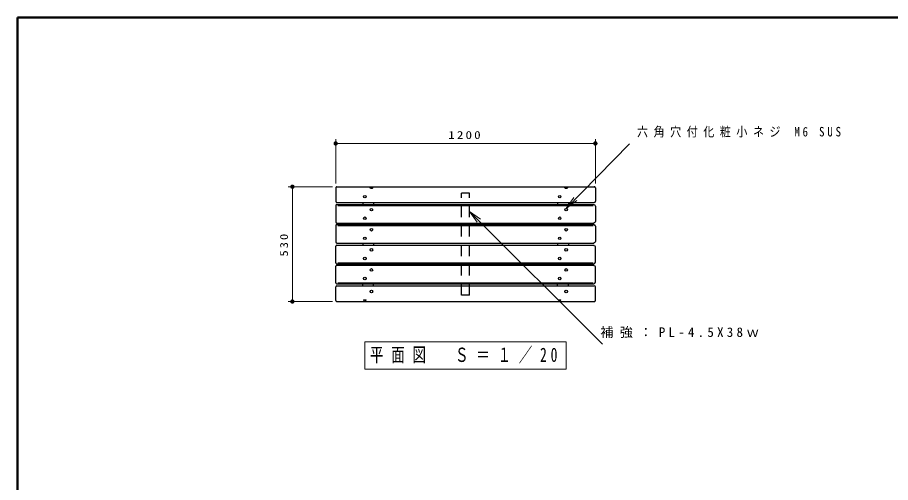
# Model space of a CAD drawing. Units: millimetres on the paper, scale 1:20. Extents: x -365 to 12, y -38 to 257.
# Drawn here: x -365 to -163.3, y 149.5 to 257 of the extents above; entities that cross this region are included whole.
import ezdxf

# ---------------------------------------------------------------- set-up
doc = ezdxf.new("R2010")
doc.units = ezdxf.units.MM
doc.linetypes.add('USER1', pattern=[4.5, 2.5, -2])
doc.layers.add('LY_1', color=7, linetype='Continuous', lineweight=25)
doc.layers.add('LY_2', color=7, linetype='Continuous', lineweight=13)
doc.styles.add('ＭＳ ゴシック', font='')
doc.styles.get('ＭＳ ゴシック').set_extended_font_data('MS Gothic')

# ---------------------------------------------------------------- blocks, each defined once
blk = doc.blocks.new('filled_dot')
at = {"color": 0, "linetype": 'Continuous', "lineweight": -2, "const_width": 1.25}
blk.add_lwpolyline([(-0.625, 0, 1), (0.625, 0, 1)], format="xyb", close=True, dxfattribs=at)
blk = doc.blocks.new('open_arrow')
at = {"color": 0, "linetype": 'Continuous', "lineweight": -2}
blk.add_lwpolyline([(7.5, 1.25), (0, 0), (7.5, -1.25)], dxfattribs=at)

msp = doc.modelspace()

# ---------------------------------------------------------------- linework, layer by layer
at = {"layer": 'LY_1', "lineweight": 13}
for p, q in [((-291.479, 218.637), (-291.479, 228.887)), ((-231.479, 218.637), (-231.479, 228.887)), ((-291.479, 227.887), (-231.479, 227.887)), ((-238.229, 212.88), (-223.593, 227.826)), ((-292.229, 217.887), (-302.479, 217.887)), ((-301.479, 191.349), (-301.479, 217.887)), ((-260.529, 212.189), (-229.83, 181.49)), ((-292.229, 191.349), (-302.479, 191.349)), ((-238.229, 181.999), (-284.729, 181.999)), ((-284.729, 181.999), (-284.729, 175.699)), ((-238.229, 175.699), (-238.229, 181.999)), ((-284.729, 175.699), (-238.229, 175.699))]:
    msp.add_line(p, q, dxfattribs=at)
at = {"layer": 'LY_1'}
for p, q in [((-291.229, 217.887), (-231.728, 217.887)), ((-291.479, 217.637), (-291.479, 214.513)), ((-231.479, 217.637), (-231.479, 214.513)), ((-291.229, 214.263), (-231.728, 214.263)), ((-285.229, 214.263), (-285.229, 213.798)), ((-282.729, 214.263), (-282.729, 213.798)), ((-240.229, 214.263), (-240.229, 213.798)), ((-237.729, 214.263), (-237.729, 213.798)), ((-291.479, 213.548), (-291.479, 209.747)), ((-291.229, 213.798), (-231.728, 213.798)), ((-290.979, 213.568), (-231.978, 213.568)), ((-231.479, 213.423), (-231.479, 209.872)), ((-291.479, 208.909), (-291.479, 205.108)), ((-291.229, 209.497), (-231.728, 209.497)), ((-291.229, 209.159), (-231.728, 209.159)), ((-290.979, 208.929), (-231.978, 208.929)), ((-285.229, 209.497), (-285.229, 209.159)), ((-282.729, 209.497), (-282.729, 209.159)), ((-240.229, 209.497), (-240.229, 209.159)), ((-237.729, 209.497), (-237.729, 209.159)), ((-231.479, 208.784), (-231.479, 205.233)), ((-291.479, 200.327), (-291.479, 204.128)), ((-291.229, 204.858), (-231.728, 204.858)), ((-291.229, 204.378), (-231.728, 204.378)), ((-285.229, 204.858), (-285.229, 204.378)), ((-282.729, 204.858), (-282.729, 204.378)), ((-240.229, 204.858), (-240.229, 204.378)), ((-237.729, 204.858), (-237.729, 204.378)), ((-231.479, 200.452), (-231.479, 204.003)), ((-291.229, 200.077), (-231.728, 200.077)), ((-291.229, 199.739), (-231.728, 199.739)), ((-290.979, 200.307), (-231.978, 200.307)), ((-285.229, 199.739), (-285.229, 200.077)), ((-282.729, 199.739), (-282.729, 200.077)), ((-240.229, 199.739), (-240.229, 200.077)), ((-237.729, 199.739), (-237.729, 200.077)), ((-291.479, 195.688), (-291.479, 199.489)), ((-231.479, 195.813), (-231.479, 199.364)), ((-290.979, 195.668), (-231.978, 195.668)), ((-291.479, 191.599), (-291.479, 194.723)), ((-291.229, 195.438), (-231.728, 195.438)), ((-291.229, 194.973), (-231.728, 194.973)), ((-285.229, 194.973), (-285.229, 195.438)), ((-282.729, 194.973), (-282.729, 195.438)), ((-240.229, 194.973), (-240.229, 195.438)), ((-237.729, 194.973), (-237.729, 195.438)), ((-231.479, 191.599), (-231.479, 194.723)), ((-291.229, 191.349), (-231.728, 191.349))]:
    msp.add_line(p, q, dxfattribs=at)
at = {"layer": 'LY_1', "linetype": 'USER1'}
for p, q in [((-262.429, 192.849), (-262.429, 216.387)), ((-260.529, 216.387), (-262.429, 216.387)), ((-260.529, 192.849), (-260.529, 216.387)), ((-260.529, 192.849), (-262.429, 192.849))]:
    msp.add_line(p, q, dxfattribs=at)
at = {"layer": 'LY_1'}
for centre, start, end in [((-291.229, 217.637), 90, 180.00003), ((-231.729, 217.637), 359.99996, 90), ((-291.229, 214.513), 180.00005, 270.00002), ((-231.729, 214.513), 269.99996, 359.99995), ((-291.229, 213.548), 90, 180.00003), ((-231.729, 213.423), 359.99996, 90), ((-231.729, 209.872), 269.99996, 359.99995), ((-291.229, 209.747), 180.00005, 270.00002), ((-291.229, 208.909), 90, 180.00003), ((-231.729, 208.784), 359.99996, 90), ((-291.229, 205.108), 180.00005, 270.00002), ((-291.229, 204.128), 89.99998, 179.99995), ((-231.729, 205.233), 269.99996, 359.99995), ((-231.729, 204.003), 0.00006, 90.00004), ((-291.229, 200.327), 179.99997, 270), ((-291.229, 199.489), 89.99998, 179.99995), ((-231.729, 200.452), 270, 0.00004), ((-231.729, 199.364), 0.00006, 90.00004), ((-291.229, 195.688), 179.99997, 270), ((-231.729, 195.813), 270, 0.00004), ((-291.229, 194.723), 89.99998, 179.99995), ((-231.729, 194.723), 0.00006, 90.00004), ((-291.229, 191.599), 179.99997, 270), ((-231.729, 191.599), 270, 0.00004)]:
    msp.add_arc(centre, 0.25, start, end, dxfattribs=at)
for centre, ratio in [((-284.729, 215.577), 0.948348), ((-283.229, 217.591), 0.446235), ((-239.729, 215.577), 0.948324), ((-238.229, 217.591), 0.446189), ((-283.229, 212.581), 0.997633), ((-238.229, 212.581), 0.997583), ((-284.729, 210.586), 0.997633), ((-239.729, 210.586), 0.997583), ((-283.229, 207.942), 0.99766), ((-238.229, 207.942), 0.997583), ((-284.729, 205.947), 0.997633), ((-239.729, 205.947), 0.99761), ((-283.229, 203.289), 0.997633), ((-238.229, 203.289), 0.99761), ((-284.729, 201.293), 0.99766), ((-239.729, 201.293), 0.997583), ((-283.229, 198.65), 0.997633), ((-238.229, 198.65), 0.997583), ((-284.729, 196.655), 0.997633), ((-239.729, 196.655), 0.997583), ((-283.229, 193.659), 0.948348), ((-238.229, 193.659), 0.948324), ((-284.729, 191.644), 0.446235), ((-239.729, 191.644), 0.446189)]:
    msp.add_ellipse(centre, major_axis=(0.3, 0), ratio=ratio, dxfattribs=at)
at = {"layer": 'LY_2', "lineweight": 50}
for p, q in [((0, 257), (-365, 257)), ((-365, 257), (-365, 0))]:
    msp.add_line(p, q, dxfattribs=at)

# ---------------------------------------------------------------- block references
at = {"layer": 'LY_1', "lineweight": 13, "xscale": 0.4, "yscale": 0.4}
msp.add_blockref('filled_dot', (-291.479, 227.887), dxfattribs=at)
for name, p, rotation in [('filled_dot', (-231.479, 227.887), 180), ('filled_dot', (-301.479, 217.887), 270), ('open_arrow', (-238.229, 212.88), 45.6), ('open_arrow', (-260.529, 212.189), 315), ('filled_dot', (-301.479, 191.349), 90)]:
    msp.add_blockref(name, p, dxfattribs=dict(at, rotation=rotation))

# ---------------------------------------------------------------- texts
at = {"layer": 'LY_1', "style": 'ＭＳ ゴシック'}
for s, insert, char_height, attachment_point in [('\\T1.5;\\W0.85;六角穴付化粧小ネジ\\~M6\\~SUS', (-221.858, 230.476), 2.199, 4), ('\\T1.33;\\W1.2;1200', (-261.479, 228.887), 1.833, 8), ('\\T1.5;補強：PL-4.5X38ｗ', (-230.325, 184.14), 2.199, 4), ('\\T1.56;\\W0.7;平面図\u3000Ｓ＝１／20', (-261.479, 178.849), 3.299, 5)]:
    msp.add_mtext(s, dxfattribs=dict(at, insert=insert, char_height=char_height, attachment_point=attachment_point))
at = {"layer": 'LY_1', "insert": (-302.479, 204.618), "char_height": 1.833, "attachment_point": 8, "rotation": 90, "style": 'ＭＳ ゴシック'}
msp.add_mtext('\\T1.33;\\W1.15;530', dxfattribs=at)

doc.saveas('drawing.dxf')
